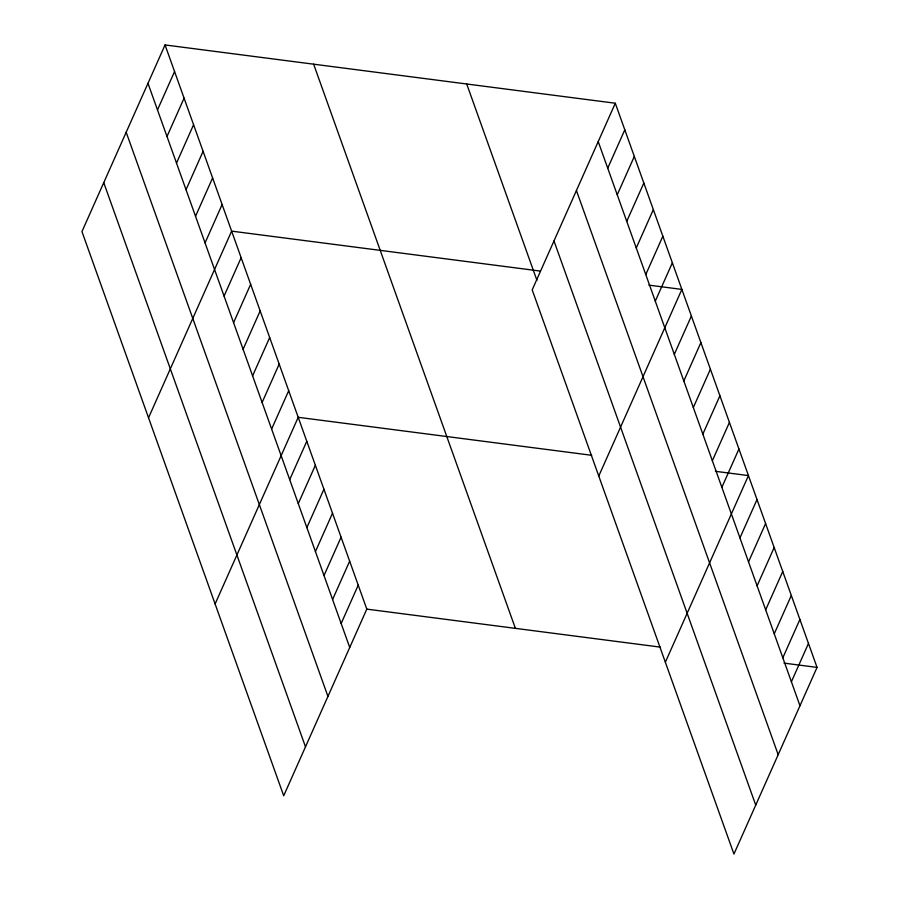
<?xml version="1.0" encoding="UTF-8"?>
<svg xmlns="http://www.w3.org/2000/svg" width="899" height="899" viewBox="0 0 899 899"><rect width="100%" height="100%" fill="white"/><g stroke="black" fill="none" stroke-linecap="round" stroke-linejoin="round"><path stroke-width="1.35" d="M165.056 44.95L81.955 231.594L283.702 795.772L366.803 609.129L165.056 44.95L615.298 103.228L817.045 667.406L733.944 854.05L532.197 289.871L615.298 103.228M157.494 109.903L174.563 71.549M167 136.491L184.081 98.148M176.507 163.09L193.588 124.736M186.026 189.689L203.095 151.335M195.532 216.288L212.613 177.935M205.051 242.887L222.12 204.534M148.537 417.777L231.627 231.133L540.175 271.06M224.065 296.074L241.146 257.721M233.583 322.674L250.652 284.32M243.09 349.273L260.171 310.919M252.597 375.872L269.678 337.518M262.115 402.46L279.184 364.106M271.622 429.059L288.703 390.705M215.108 603.948L298.21 417.305L591.666 455.287M289.703 479.639L306.784 441.285M298.288 503.609L315.358 465.255M306.862 527.589L323.932 489.236M315.437 551.57L332.506 513.217M324.011 575.54L341.081 537.197M332.585 599.521L349.655 561.167M341.159 623.501L358.229 585.148M607.735 168.18L624.805 129.827M617.242 194.78L634.323 156.426M626.749 221.368L643.83 183.025M636.267 247.967L653.337 209.613M645.774 274.566L662.855 236.212M655.281 301.165L672.362 262.811M598.768 476.054L681.869 289.411L648.853 285.129M674.306 354.352L691.387 315.998M683.824 380.951L700.894 342.598M693.331 407.55L710.401 369.197M702.838 434.15L719.919 395.796M712.356 460.749L729.426 422.395M721.863 487.337L738.944 448.983M665.35 662.226L748.451 475.582L715.435 471.312M739.944 537.917L757.025 499.563M748.519 561.897L765.6 523.544M757.093 585.867L774.174 547.513M765.667 609.848L782.748 571.494M774.241 633.829L791.322 595.475M782.827 657.798L799.896 619.445M791.401 681.779L808.471 643.426M366.803 609.129L660.271 647.111M784.029 663.125L817.045 667.406M598.217 141.581L799.975 705.76M576.428 190.521L778.186 754.688M553.986 240.943L755.733 805.111M466.716 84L536.917 280.308M313.639 64.177L515.385 628.356M147.975 83.304L349.733 647.482M126.186 132.243L327.944 696.41M103.745 182.654L305.491 746.833"/></g></svg>
